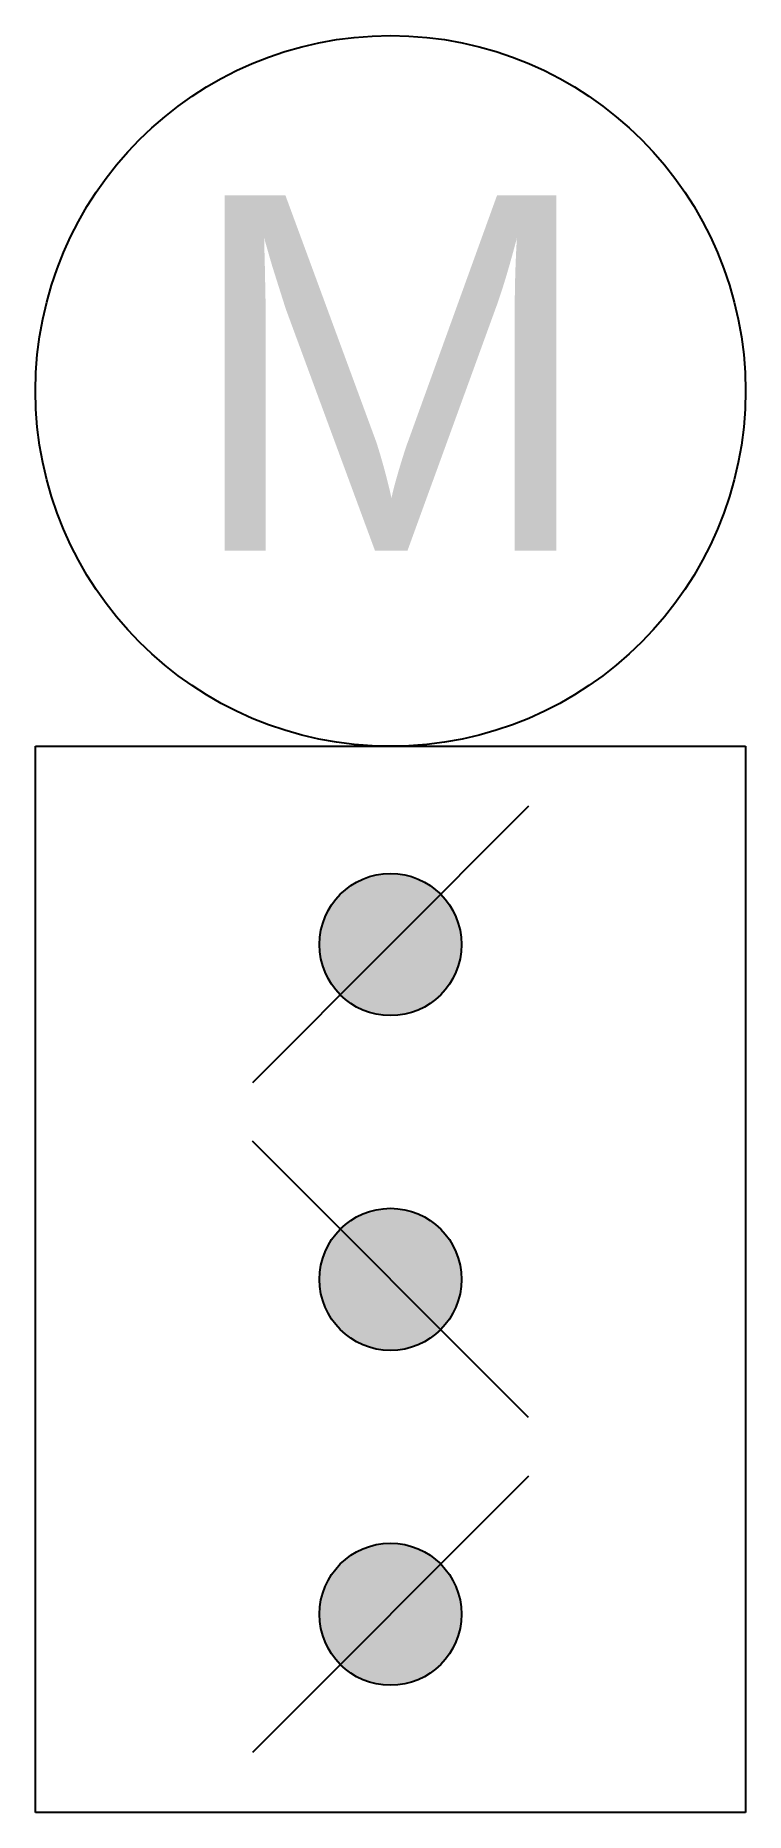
# Model space of a CAD drawing. Header units: millimetres. Extents: x -100 to 100, y -150 to 350.
import ezdxf
from ezdxf.enums import TextEntityAlignment as Align

# ---------------------------------------------------------------- set-up
doc = ezdxf.new("R2010")
doc.units = ezdxf.units.MM
doc.styles.add('EHS_Text', font='arial.ttf')

msp = doc.modelspace()

# ---------------------------------------------------------------- hatches: boundary and pattern name
at = {"linetype": 'ByBlock', "lineweight": -2}
for points in [[(0, 74.22, 1), (0, 114.22, 1)], [(0, -20, 1), (0, 20, 1)], [(20, -94.22, 1), (-20, -94.22, 1)]]:
    msp.add_hatch(color=0, dxfattribs=at).paths.add_polyline_path(points)

# ---------------------------------------------------------------- linework, layer by layer
at = {"color": 0, "linetype": 'ByBlock', "lineweight": -2}
for p, q in [((-100, 150), (100, 150)), ((-100, -150), (-100, 150)), ((100, 150), (100, -150)), ((38.89, 133.11), (-38.89, 55.33)), ((38.89, -38.89), (-38.89, 38.89)), ((38.89, -55.33), (-38.89, -133.11)), ((100, -150), (-100, -150))]:
    msp.add_line(p, q, dxfattribs=at)
for centre, radius in [((0, 250), 100), ((0, 94.22), 20), ((0, 0), 20), ((0, -94.22), 20)]:
    msp.add_circle(centre, radius, dxfattribs=at)

# ---------------------------------------------------------------- texts
at = {"color": 0, "linetype": 'ByBlock', "lineweight": -2, "style": 'EHS_Text'}
msp.add_text('M', height=100, dxfattribs=at).set_placement((0, 205.03), align=Align.CENTER)

doc.saveas('drawing.dxf')
